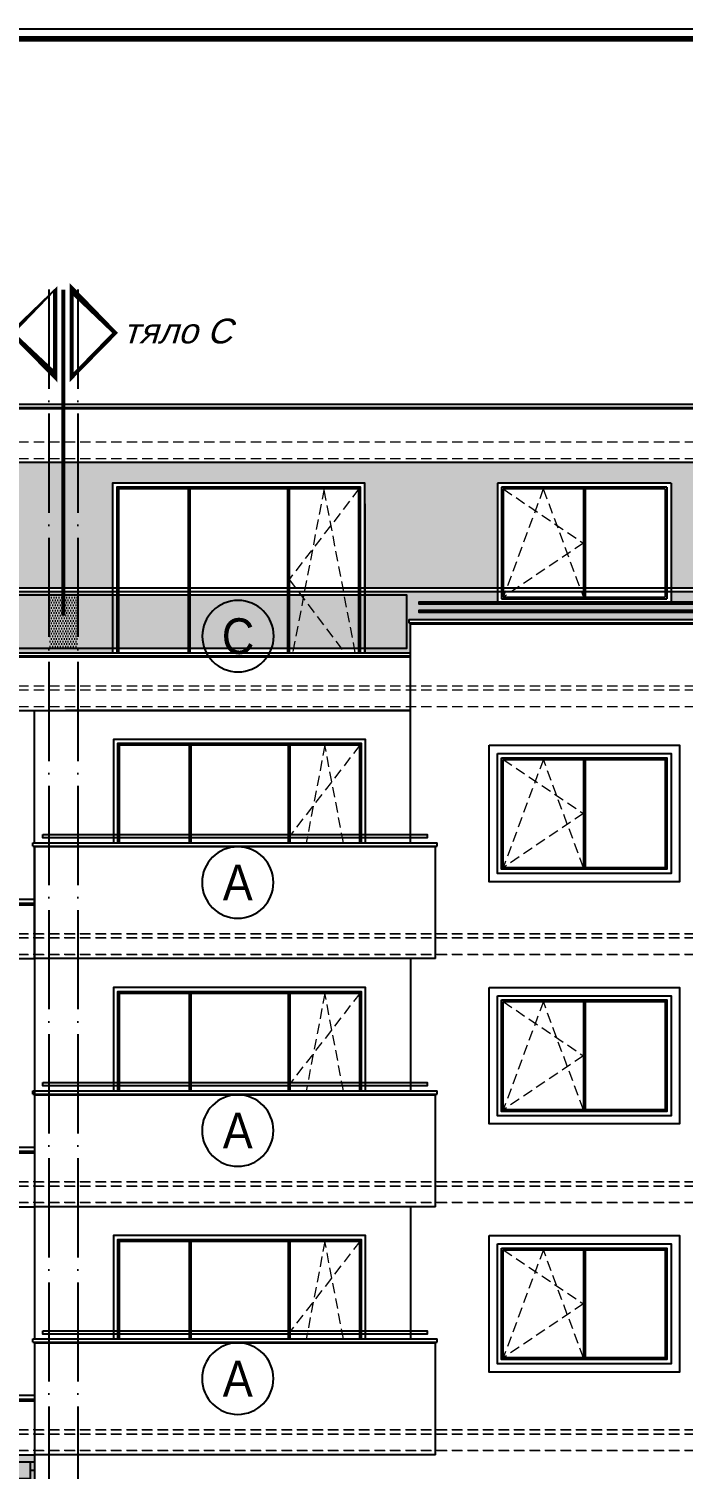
# Model space of a CAD drawing. Extents: x 9615146 to 9672346, y 4699603 to 4705703.
# Drawn here: x 9618068 to 9618860, y 4700861 to 4702603 of the extents above; entities that cross this region are included whole.
import ezdxf
from ezdxf.enums import TextEntityAlignment as Align

# ---------------------------------------------------------------- set-up
doc = ezdxf.new("R2010")
doc.units = 0
doc.header["$LTSCALE"] = 0.5
doc.header["$MEASUREMENT"] = 0
for name, pattern in [('ACAD_ISO04W100', [30, 24, -3, 0, -3]), ('DASHED', [0.75, 0.5, -0.25]), ('OSI1000', [5, 3, -1, 0, -1])]:
    doc.linetypes.add(name, pattern=pattern)
for name, color, linetype in [('_axis', 1, 'ACAD_ISO04W100'), ('_dimension_evel', 4, 'CONTINUOUS'), ('_hatch', 9, 'CONTINUOUS'), ('_hatch_construction', 252, 'CONTINUOUS'), ('_table', 3, 'CONTINUOUS'), ('_text_spesif_window', 41, 'CONTINUOUS'), ('_text_table', 3, 'CONTINUOUS'), ('_view', 3, 'CONTINUOUS'), ('fasadi', 147, 'CONTINUOUS')]:
    doc.layers.add(name, color=color, linetype=linetype)
doc.layers.add('_punk', color=8, linetype='DASHED', lineweight=9)
doc.styles.add('HEB1', font='', dxfattribs={"width": 0.8, "oblique": 17})
doc.styles.add('POMESHTENIA', font='arial.ttf', dxfattribs={"width": 0.9})
doc.styles.get('HEB1').set_extended_font_data('HebarU Cyr')
pattern_1 = [(0, (318.8317884150892, 1.862645149230957e-09), (1.5625, 3.125), [0, -3.125])]

# ---------------------------------------------------------------- blocks, each defined once
blk = doc.blocks.new('fghfdg')
at = {"layer": '_text_spesif_window'}
blk.add_circle((0, 0), 18, dxfattribs=at)
at = {"layer": '_text_spesif_window', "style": 'HEB1', "text_generation_flag": 6, "width": 0.7999999999992724}
blk.add_attdef('A', text='', height=18, rotation=179.9999998932783, dxfattribs=at).set_placement((-1.862645149230957e-09, -9.232262405566871), align=Align.CENTER)

msp = doc.modelspace()

# ---------------------------------------------------------------- hatches: boundary and pattern name
at = {"layer": '_hatch', "ltscale": 30, "true_color": 0xb97b1d}
h = msp.add_hatch(color=32, dxfattribs=at)
h.dxf.hatch_style = 1
h.paths.add_polyline_path([(9618907.490826063, 4701922.83811559), (9618844.990823135, 4701922.838115592), (9618844.990823135, 4701909.838113618), (9618907.49082606, 4701909.838113608)], flags=17)
h.paths.add_polyline_path([(9618969.990822488, 4701922.838115586), (9618907.490826061, 4701922.838115588), (9618907.490826061, 4701909.838113608), (9618969.99082249, 4701909.838113598)], flags=17)
h.paths.add_polyline_path([(9619339.491129925, 4702053.838117136), (9619644.490821728, 4702053.838117136), (9619644.490821728, 4701926.838115552), (9619729.491143433, 4701926.83811555), (9619729.491143432, 4702053.838117136), (9620034.490835235, 4702053.838117136), (9620034.490835235, 4701926.838115536), (9620164.99082269, 4701926.83811553), (9620164.99082269, 4702078.838115537), (9617339.990831096, 4702078.838115536), (9617294.990831092, 4702078.838115536), (9617294.990831096, 4701926.838114089), (9617410.377205059, 4701926.838114093), (9617410.377205059, 4701922.8381141), (9617294.990831096, 4701922.838114095), (9617294.990831096, 4701909.838114137), (9617394.990831204, 4701909.838114103), (9617394.990831206, 4701914.838115482), (9617392.990831206, 4701914.838115482), (9617392.990831206, 4701918.838115498), (9617462.490816051, 4701918.838115498), (9617462.490816051, 4701922.838115652), (9617459.99083109, 4701922.838115652), (9617459.990831096, 4701926.838115649), (9617462.49081605, 4701926.838115648), (9617462.49081605, 4702053.838117137), (9617762.490816701, 4702053.838117136), (9617762.490816701, 4701926.838115635), (9617829.990811918, 4701926.838115633), (9617829.990811916, 4702053.838117136), (9618014.99081195, 4702053.838117136), (9618014.99081195, 4701926.838115625), (9618169.491135452, 4701926.838115619), (9618169.491135452, 4702053.838117136), (9618474.490827253, 4702053.838117137), (9618474.490827253, 4701926.838115605), (9618634.990823127, 4701926.838115598), (9618634.990823131, 4702053.838117136), (9618844.990823137, 4702053.838117136), (9618844.990823135, 4701926.838115588), (9618969.990822488, 4701926.838115582), (9618969.990822488, 4702053.838117136), (9619180.008106325, 4702053.838117135), (9619180.008106327, 4701926.838115574), (9619339.491129927, 4701926.838115566)])
h.paths.add_polyline_path([(9617394.990831204, 4701907.838114105), (9617294.990831096, 4701907.838114139), (9617294.990831094, 4701899.838114137), (9617394.990831204, 4701899.838114102)])
h.paths.add_polyline_path([(9617394.990831204, 4701897.838114105), (9617294.990831096, 4701897.838114139), (9617294.990831094, 4701888.838116048), (9617394.990831204, 4701888.838116047)])
h.paths.add_polyline_path([(9618634.99082313, 4701922.838115601), (9618474.490827253, 4701922.838115609), (9618474.490827253, 4701918.838115356), (9618524.99082933, 4701918.838115355), (9618524.99082933, 4701853.838115321), (9618474.490827253, 4701853.838115321), (9618474.490827253, 4701848.838117136), (9618529.990823416, 4701848.838117136), (9618529.990823414, 4701883.838115485), (9619284.990822792, 4701883.838115485), (9619284.990822792, 4701848.838117136), (9619339.491129927, 4701848.838117136), (9619339.491129927, 4701853.838115321), (9619289.990822792, 4701853.838115321), (9619289.990822792, 4701918.838115356), (9619339.491129927, 4701918.838115356), (9619339.491129927, 4701922.83811557), (9619180.008106327, 4701922.838115578), (9619180.008106327, 4701909.838113565), (9619275.377196608, 4701909.83811355), (9619275.377196608, 4701907.838113551), (9618539.990823414, 4701907.838113669), (9618539.990823416, 4701909.838113667), (9618634.990823131, 4701909.838113653)])
h.paths.add_polyline_path([(9619275.377196608, 4701899.838113548), (9619275.377196608, 4701897.838113552), (9618539.990823412, 4701897.838113669), (9618539.990823416, 4701899.838113667)], flags=16)
h.paths.add_polyline_path([(9619286.990822792, 4701888.838115497), (9619286.990822792, 4701884.838115482), (9618527.990823414, 4701884.838115482), (9618527.990823414, 4701888.838115497)], flags=16)
h.paths.add_polyline_path([(9620164.99082269, 4701922.838115534), (9620034.490835235, 4701922.83811554), (9620034.490835235, 4701918.838115353), (9620154.990825528, 4701918.838115352), (9620154.99082553, 4701853.838115321), (9620034.490835235, 4701853.838115321), (9620034.490835233, 4701848.838117136), (9620164.990822691, 4701848.838117136)])
h.paths.add_polyline_path([(9619729.491143433, 4701853.838115321), (9619644.490821728, 4701853.838115321), (9619644.490821728, 4701848.838117136), (9619729.491143433, 4701848.838117136)])
h.paths.add_polyline_path([(9619729.491143433, 4701918.838115354), (9619644.490821728, 4701918.838115353), (9619644.490821728, 4701853.838115321), (9619729.491143433, 4701853.838115321)])
h.paths.add_polyline_path([(9619729.491143433, 4701922.838115552), (9619644.490821728, 4701922.838115556), (9619644.490821728, 4701918.838115355), (9619729.491143433, 4701918.838115355)], flags=17)
h.paths.add_polyline_path([(9619339.491129927, 4701918.838115354), (9619289.990822792, 4701918.838115355), (9619289.990822792, 4701853.838115321), (9619339.491129927, 4701853.838115321)], flags=16)
h.paths.add_polyline_path([(9618524.99082933, 4701918.838115355), (9618474.490827253, 4701918.838115355), (9618474.490827251, 4701853.83811532), (9618524.99082933, 4701853.838115321)])
h.paths.add_polyline_path([(9618169.491135452, 4701918.838115354), (9618014.99081195, 4701918.838115353), (9618014.990811948, 4701908.838117136), (9617829.990811918, 4701908.838117136), (9617829.990811918, 4701918.838115352), (9617762.490816701, 4701918.838115351), (9617762.4908167, 4701853.83811532), (9618169.491135452, 4701853.83811532)])
h.paths.add_polyline_path([(9618169.491135452, 4701922.838115622), (9618014.99081195, 4701922.838115629), (9618014.99081195, 4701918.838115353), (9618169.491135452, 4701918.838115354)], flags=17)
h.paths.add_polyline_path([(9618169.491135452, 4701853.838115321), (9617762.490816701, 4701853.838115321), (9617762.490816701, 4701848.838117136), (9618169.491135452, 4701848.838117135)])
h.paths.add_polyline_path([(9617829.99081192, 4701922.838115636), (9617762.490816701, 4701922.83811564), (9617762.490816703, 4701918.838115353), (9617829.990811918, 4701918.838115353)], flags=17)
at = {"layer": '_hatch', "ltscale": 30, "true_color": 0xb4b09d}
h = msp.add_hatch(color=253, dxfattribs=at)
h.dxf.hatch_style = 1
h.paths.add_polyline_path([(9617599.99086314, 4700878.838116315), (9617479.990834063, 4700878.838116315), (9617419.990831237, 4700878.838116315), (9617419.990831237, 4700578.838117587), (9618074.990826314, 4700578.838117587), (9618074.990826316, 4700587.838117577), (9617429.990831234, 4700587.838117706), (9617429.990831235, 4700589.838117704), (9618074.990826314, 4700589.838117575), (9618074.990826316, 4700597.838117578), (9617429.990831234, 4700597.838117706), (9617429.990831235, 4700599.838117704), (9618074.990826314, 4700599.838117575), (9618074.990826316, 4700607.838117577), (9617429.990831234, 4700607.838117707), (9617429.990831237, 4700609.838117704), (9618074.990826316, 4700609.838117575), (9618074.990826316, 4700622.838117576), (9617429.990831234, 4700622.838117707), (9617429.99083124, 4700626.838117702), (9618074.990826316, 4700626.838117573), (9618074.990826316, 4700713.83811676), (9618092.490826858, 4700713.83811676), (9618092.490826858, 4700714.838116317), (9618072.990826316, 4700714.838116316), (9618072.990826316, 4700718.838116316), (9618074.990826316, 4700718.838116316), (9618074.990826316, 4700878.838116315)])
at = {"layer": '_hatch_construction', "ltscale": 40}
h = msp.add_hatch(dxfattribs=at)
h.set_pattern_fill('EGGCRATE', color=250, scale=30, style=0, pattern_type=2)
h.set_pattern_definition([(0, (3, 0), (30, 15), [27, -3]), (0, (3, 3), (30, 15), [27, -3]), (90, (3, 3), (-30, 15), [12, -3]), (90, (0, 3), (-30, 15), [12, -3])])
h.paths.add_polyline_path([(9618907.490826063, 4701922.83811559), (9618844.990823135, 4701922.838115592), (9618844.990823135, 4701909.838113618), (9618907.49082606, 4701909.838113608)], flags=17)
h.paths.add_polyline_path([(9618969.990822488, 4701922.838115586), (9618907.490826061, 4701922.838115588), (9618907.490826061, 4701909.838113608), (9618969.99082249, 4701909.838113598)], flags=17)
h.paths.add_polyline_path([(9619339.491129925, 4702053.838117136), (9619644.490821728, 4702053.838117136), (9619644.490821728, 4701926.838115552), (9619729.491143433, 4701926.83811555), (9619729.491143432, 4702053.838117136), (9620034.490835235, 4702053.838117136), (9620034.490835235, 4701926.838115536), (9620164.99082269, 4701926.83811553), (9620164.99082269, 4702078.838115537), (9617339.990831096, 4702078.838115536), (9617294.990831092, 4702078.838115536), (9617294.990831096, 4701926.838114089), (9617410.377205059, 4701926.838114093), (9617410.377205059, 4701922.8381141), (9617294.990831096, 4701922.838114095), (9617294.990831096, 4701909.838114137), (9617394.990831204, 4701909.838114103), (9617394.990831206, 4701914.838115482), (9617392.990831206, 4701914.838115482), (9617392.990831206, 4701918.838115498), (9617462.490816051, 4701918.838115498), (9617462.490816051, 4701922.838115652), (9617459.99083109, 4701922.838115652), (9617459.990831096, 4701926.838115649), (9617462.49081605, 4701926.838115648), (9617462.49081605, 4702053.838117137), (9617762.490816701, 4702053.838117136), (9617762.490816701, 4701926.838115635), (9617829.990811918, 4701926.838115633), (9617829.990811916, 4702053.838117136), (9618014.99081195, 4702053.838117136), (9618014.99081195, 4701926.838115625), (9618169.491135452, 4701926.838115619), (9618169.491135452, 4702053.838117136), (9618474.490827253, 4702053.838117137), (9618474.490827253, 4701926.838115605), (9618634.990823127, 4701926.838115598), (9618634.990823131, 4702053.838117136), (9618844.990823137, 4702053.838117136), (9618844.990823135, 4701926.838115588), (9618969.990822488, 4701926.838115582), (9618969.990822488, 4702053.838117136), (9619180.008106325, 4702053.838117135), (9619180.008106327, 4701926.838115574), (9619339.491129927, 4701926.838115566)])
h.paths.add_polyline_path([(9617394.990831204, 4701907.838114105), (9617294.990831096, 4701907.838114139), (9617294.990831094, 4701899.838114137), (9617394.990831204, 4701899.838114102)])
h.paths.add_polyline_path([(9617394.990831204, 4701897.838114105), (9617294.990831096, 4701897.838114139), (9617294.990831094, 4701888.838116048), (9617394.990831204, 4701888.838116047)])
h.paths.add_polyline_path([(9618634.99082313, 4701922.838115601), (9618474.490827253, 4701922.838115609), (9618474.490827253, 4701918.838115356), (9618524.99082933, 4701918.838115355), (9618524.99082933, 4701853.838115321), (9618474.490827253, 4701853.838115321), (9618474.490827253, 4701848.838117136), (9618529.990823416, 4701848.838117136), (9618529.990823414, 4701883.838115485), (9619284.990822792, 4701883.838115485), (9619284.990822792, 4701848.838117136), (9619339.491129927, 4701848.838117136), (9619339.491129927, 4701853.838115321), (9619289.990822792, 4701853.838115321), (9619289.990822792, 4701918.838115356), (9619339.491129927, 4701918.838115356), (9619339.491129927, 4701922.83811557), (9619180.008106327, 4701922.838115578), (9619180.008106327, 4701909.838113565), (9619275.377196608, 4701909.83811355), (9619275.377196608, 4701907.838113551), (9618539.990823414, 4701907.838113669), (9618539.990823416, 4701909.838113667), (9618634.990823131, 4701909.838113653)])
h.paths.add_polyline_path([(9619275.377196608, 4701899.838113548), (9619275.377196608, 4701897.838113552), (9618539.990823412, 4701897.838113669), (9618539.990823416, 4701899.838113667)], flags=16)
h.paths.add_polyline_path([(9619286.990822792, 4701888.838115497), (9619286.990822792, 4701884.838115482), (9618527.990823414, 4701884.838115482), (9618527.990823414, 4701888.838115497)], flags=16)
h.paths.add_polyline_path([(9620164.99082269, 4701922.838115534), (9620034.490835235, 4701922.83811554), (9620034.490835235, 4701918.838115353), (9620154.990825528, 4701918.838115352), (9620154.99082553, 4701853.838115321), (9620034.490835235, 4701853.838115321), (9620034.490835233, 4701848.838117136), (9620164.990822691, 4701848.838117136)])
h.paths.add_polyline_path([(9619729.491143433, 4701853.838115321), (9619644.490821728, 4701853.838115321), (9619644.490821728, 4701848.838117136), (9619729.491143433, 4701848.838117136)])
h.paths.add_polyline_path([(9619729.491143433, 4701918.838115354), (9619644.490821728, 4701918.838115353), (9619644.490821728, 4701853.838115321), (9619729.491143433, 4701853.838115321)])
h.paths.add_polyline_path([(9619729.491143433, 4701922.838115552), (9619644.490821728, 4701922.838115556), (9619644.490821728, 4701918.838115355), (9619729.491143433, 4701918.838115355)], flags=17)
h.paths.add_polyline_path([(9619339.491129927, 4701918.838115354), (9619289.990822792, 4701918.838115355), (9619289.990822792, 4701853.838115321), (9619339.491129927, 4701853.838115321)], flags=16)
h.paths.add_polyline_path([(9618524.99082933, 4701918.838115355), (9618474.490827253, 4701918.838115355), (9618474.490827251, 4701853.83811532), (9618524.99082933, 4701853.838115321)])
h.paths.add_polyline_path([(9618169.491135452, 4701918.838115354), (9618014.99081195, 4701918.838115353), (9618014.990811948, 4701908.838117136), (9617829.990811918, 4701908.838117136), (9617829.990811918, 4701918.838115352), (9617762.490816701, 4701918.838115351), (9617762.4908167, 4701853.83811532), (9618169.491135452, 4701853.83811532)])
h.paths.add_polyline_path([(9618169.491135452, 4701922.838115622), (9618014.99081195, 4701922.838115629), (9618014.99081195, 4701918.838115353), (9618169.491135452, 4701918.838115354)], flags=17)
h.paths.add_polyline_path([(9618169.491135452, 4701853.838115321), (9617762.490816701, 4701853.838115321), (9617762.490816701, 4701848.838117136), (9618169.491135452, 4701848.838117135)])
h.paths.add_polyline_path([(9617829.99081192, 4701922.838115636), (9617762.490816701, 4701922.83811564), (9617762.490816703, 4701918.838115353), (9617829.990811918, 4701918.838115353)], flags=17)
h = msp.add_hatch(dxfattribs=at)
h.set_pattern_fill('DOTS', color=250, scale=50, style=0)
h.set_pattern_definition(pattern_1)
h.paths.add_polyline_path([(9618127.490826165, 4701918.838115353), (9618092.490826806, 4701918.838115353), (9618092.49082681, 4701853.838115321), (9618127.490826167, 4701853.83811532)])
h = msp.add_hatch(dxfattribs=at)
h.set_pattern_fill('DOTS', color=250, scale=50, style=0)
h.set_pattern_definition([(180, (19237496.14986371, 1.862645149230957e-09), (-1.5625, 3.125), [0, -3.125])])
h.paths.add_polyline_path([(9618127.490826067, 4701853.838115321), (9618127.490826061, 4701918.838115354), (9618524.99082933, 4701918.838115355), (9618524.99082933, 4701853.838115321)])
h = msp.add_hatch(dxfattribs=at)
h.set_pattern_fill('CUTSTONE', color=250, scale=200, style=0, pattern_type=2)
h.set_pattern_definition([(0, (0, 0), (0, 200), [150, -50]), (0, (0, 10), (0, 200), [-60, 60, -30, 50]), (0, (0, 20), (0, 200), [-90, 110]), (0, (0, 30), (0, 200), [90, -110]), (0, (0, 40), (0, 200), [-40, 160]), (0, (0, 50), (0, 200), [70, -50, 60, -20]), (0, (70, 60), (0, 200), [160, -40]), (0, (-10, 70), (0, 200), [110, -90]), (0, (-40, 80), (0, 200), [90, -110]), (0, (0, 90), (0, 200), [160, -40]), (0, (0, 100), (0, 200), [-80, 50, -30, 40]), (0, (100, 110), (0, 200), [120, -80]), (0, (20, 120), (0, 200), [80, -40, 30, -50]), (0, (60, 130), (0, 200), [80, -30, 50, -40]), (0, (140, 140), (0, 200), [120, -80]), (0, (60, 150), (0, 200), [80, -120]), (0, (100, 160), (0, 200), [90, -110]), (0, (100, 170), (0, 200), [-60, 140]), (0, (40, 180), (0, 200), [60, -140]), (0, (100, 190), (0, 200), [140, -60]), (90, (0, 80), (-200, 1.224646799147353e-14), [30, -80, 70, -20]), (90, (20, 90), (-200, 1.224646799147353e-14), [50, -30, 20, -100]), (90, (30, 50), (-200, 1.224646799147353e-14), [20, -180]), (90, (40, 30), (-200, 1.224646799147353e-14), [20, -120, 30, -30]), (90, (50, 70), (-200, 1.224646799147353e-14), [20, -180]), (90, (60, 0), (-200, 1.224646799147353e-14), [30, -90, 50, -30]), (90, (70, 40), (-200, 1.224646799147353e-14), [30, -170]), (90, (80, 90), (-200, 1.224646799147353e-14), [30, -10, 20, -140]), (90, (90, 10), (-200, 1.224646799147353e-14), [30, -170]), (90, (100, 60), (-200, 1.224646799147353e-14), [30, -10, 30, -20, 50, -60]), (90, (120, 60), (-200, 1.224646799147353e-14), [-140, 20, -20, 20]), (90, (130, 90), (-200, 1.224646799147353e-14), [20, -180]), (90, (140, 20), (-200, 1.224646799147353e-14), [20, -70, 50, -60]), (90, (150, 50), (-200, 1.224646799147353e-14), [10, -130, 30, -30]), (90, (160, 60), (-200, 1.224646799147353e-14), [50, -50, 30, -70]), (90, (170, 110), (-200, 1.224646799147353e-14), [30, -50, 20, -100]), (90, (180, 40), (-200, 1.224646799147353e-14), [20, -180]), (90, (190, 60), (-200, 1.224646799147353e-14), [20, -60, 30, -90])])
h.paths.add_polyline_path([(9617599.99086314, 4700878.838116315), (9617479.990834063, 4700878.838116315), (9617419.990831237, 4700878.838116315), (9617419.990831237, 4700578.838117587), (9618074.990826314, 4700578.838117587), (9618074.990826316, 4700587.838117577), (9617429.990831234, 4700587.838117706), (9617429.990831235, 4700589.838117704), (9618074.990826314, 4700589.838117575), (9618074.990826316, 4700597.838117578), (9617429.990831234, 4700597.838117706), (9617429.990831235, 4700599.838117704), (9618074.990826314, 4700599.838117575), (9618074.990826316, 4700607.838117577), (9617429.990831234, 4700607.838117707), (9617429.990831237, 4700609.838117704), (9618074.990826316, 4700609.838117575), (9618074.990826316, 4700622.838117576), (9617429.990831234, 4700622.838117707), (9617429.99083124, 4700626.838117702), (9618074.990826316, 4700626.838117573), (9618074.990826316, 4700713.83811676), (9618092.490826858, 4700713.83811676), (9618092.490826858, 4700714.838116317), (9618072.990826316, 4700714.838116316), (9618072.990826316, 4700718.838116316), (9618074.990826316, 4700718.838116316), (9618074.990826316, 4700878.838116315)])
at = {"layer": 'fasadi', "ltscale": 30}
h = msp.add_hatch(dxfattribs=at)
h.set_pattern_fill('DOTS', color=256, scale=50, style=0)
h.set_pattern_definition(pattern_1)
h.paths.add_polyline_path([(9617484.990834061, 4701918.83811535), (9617484.990834065, 4701853.838115321), (9618092.490826806, 4701853.838115321), (9618092.490826802, 4701918.838115353)])

# ---------------------------------------------------------------- linework, layer by layer
at = {"layer": '_axis', "ltscale": 10}
for p, q in [((9618092.49082679, 4702288.083975536, -1.862645149447799e-09), (9618092.490826897, 4699845.264959422, -1.862645149447799e-09)), ((9618127.490826156, 4702288.083975536, -1.862645149447799e-09), (9618127.490826217, 4699845.264959397, -1.862645149447799e-09))]:
    msp.add_line(p, q, dxfattribs=at)
at = {"layer": '_dimension_evel', "linetype": 'OSI1000', "ltscale": 20, "elevation": -1.862645149447799e-09}
for points, const_width in [([(9618099.990826428, 4702183.083975542), (9618047.49082645, 4702235.583975557), (9618099.99082647, 4702288.083975539)], 5.000000000000002), ([(9618119.990826525, 4702183.083975542), (9618172.490826502, 4702235.583975557), (9618119.990826482, 4702288.083975539)], 5)]:
    msp.add_lwpolyline(points, close=True, dxfattribs=dict(at, const_width=const_width))
at = {"layer": '_dimension_evel', "linetype": 'OSI1000', "ltscale": 20, "const_width": 5, "elevation": -1.862645149447799e-09}
msp.add_lwpolyline([(9618109.990826476, 4702288.083975535), (9618109.990826476, 4701893.490494115)], dxfattribs=at)
at = {"layer": '_hatch_construction', "color": 251, "ltscale": 40}
for p, q in [((9621176.990815856, 4702148.838115636, -3.725290298678756e-09), (9617339.990831096, 4702148.838115636, -3.725290298678756e-09)), ((9621176.990815854, 4702144.838115636, -3.725290298678756e-09), (9617339.990831096, 4702144.838115635, -3.725290298678756e-09)), ((9621174.990815856, 4702143.838115634, -3.725290298678756e-09), (9617339.990831096, 4702143.838115633, -3.725290298678756e-09)), ((9621174.990815857, 4702078.838115536, -3.725290298678756e-09), (9617339.990831096, 4702078.838115536, -3.725290298678756e-09)), ((9618634.990823131, 4702053.838117137, -2.393597844532576e-09), (9618634.99082313, 4701908.838117135, -2.403490834897861e-09)), ((9618844.990823135, 4702053.838117136, -2.222585473324841e-09), (9618634.990823131, 4702053.838117136, -2.393597844532225e-09)), ((9618844.990823137, 4702053.838117136, -2.222585473324841e-09), (9618844.990823135, 4701908.838117132, -2.229292071086161e-09)), ((9618260.990799183, 4702048.838117165, -1.862645149447799e-09), (9618260.990799116, 4701848.838117135, -1.862645149447799e-09)), ((9618262.990799181, 4702048.838117169, -1.862645149447799e-09), (9618262.99079912, 4701848.838117135, -1.862645149447799e-09)), ((9618380.990799185, 4702048.838117074, -1.862645149447799e-09), (9618380.990799118, 4701848.838117135, -1.862645149447799e-09)), ((9618382.990799183, 4702048.83811707, -1.862645149447799e-09), (9618382.990799122, 4701848.838117136, -1.862645149447799e-09)), ((9618639.990823133, 4702048.838117136, -2.389526121405748e-09), (9618639.99082313, 4701913.838117136, -2.403149697465204e-09)), ((9618839.990823137, 4702048.838117136, -2.222816735316636e-09), (9618639.990823133, 4702048.838117136, -2.389526121405748e-09)), ((9618641.973539298, 4702046.838117136, -2.387911507155733e-09), (9618641.973539304, 4701915.838117131, -2.386650435518535e-09)), ((9618837.99082314, 4702046.838117136, -2.226620093962426e-09), (9618641.973539298, 4702046.838117136, -2.387911507155733e-09)), ((9618738.98218122, 4702046.838117136, -2.30726580055908e-09), (9618641.973539298, 4702046.838117132, -2.387911507155105e-09)), ((9618738.98218122, 4702046.838117136, -2.30726580055908e-09), (9618738.982181221, 4701915.838117131, -2.313929942696615e-09)), ((9618740.98218122, 4702046.838117136, -2.30726580055908e-09), (9618740.982181221, 4701915.838117131, -2.313929942696615e-09)), ((9618837.99082314, 4702046.838117136, -2.226620093962426e-09), (9618837.99082314, 4701915.838117131, -2.224189881258927e-09)), ((9618839.990823137, 4702048.838117136, -2.222816735317271e-09), (9618839.990823135, 4701913.838117133, -2.228895190876391e-09)), ((9618474.490823044, 4702028.838118736, -1.265036853838554e-09), (9618474.490823045, 4701848.838117136, -1.248557477011384e-09)), ((9618639.99082313, 4701913.838117136, -2.403149697467745e-09), (9618839.990823135, 4701913.838117133, -2.233532500950363e-09)), ((9618641.973539304, 4701915.838117131, -2.386650435518535e-09), (9618837.99082314, 4701915.838117131, -2.241209449874694e-09)), ((9618634.990823131, 4701908.838117136, -1.862645149447799e-09), (9618844.990823135, 4701908.838117133, -2.22929207108609e-09)), ((9618527.990823414, 4701888.838115497, -2.49383773989091e-09), (9619286.990822792, 4701888.838115497, -1.862645149447799e-09)), ((9618527.990823414, 4701884.838115482, -1.862645149447799e-09), (9619286.990822792, 4701884.838115482, -1.862645149447799e-09)), ((9618529.990823414, 4701883.838115485, -1.862645149447799e-09), (9619284.990822792, 4701883.838115485, -1.862645149447799e-09)), ((9618529.990823414, 4701618.838117136, -1.18019072107619e-09), (9618529.990823414, 4701883.838115485, -1.862645149447799e-09)), ((9617479.99083109, 4701844.838117136, -1.862645149447799e-09), (9618529.990823414, 4701844.838117136, -1.862645149447799e-09)), ((9617479.99083109, 4701843.838117135, -1.862645149447799e-09), (9618112.490811722, 4701843.838117136, -1.862645149447799e-09)), ((9617491.990831057, 4701848.838117136, -1.862645149447799e-09), (9618529.990823414, 4701848.838117136, -1.862645149447799e-09)), ((9618112.490811722, 4701843.838117136, -1.862645149447799e-09), (9618529.990823414, 4701843.838117136, -1.862645149447799e-09)), ((9618172.490826597, 4701844.838117136, -1.862645149447799e-09), (9618172.490826597, 4701843.838117136, -1.862645149447799e-09)), ((9618260.990799116, 4701844.838117136, -1.862645149447799e-09), (9618260.990799116, 4701843.838117136, -1.862645149447799e-09)), ((9618262.990799118, 4701844.838117136, -1.862645149447799e-09), (9618262.990799118, 4701843.838117136, -1.862645149447799e-09)), ((9618380.990799116, 4701844.838117136, -1.862645149447799e-09), (9618380.990799116, 4701843.838117136, -1.862645149447799e-09)), ((9618382.99079912, 4701844.838117136, -1.862645149447799e-09), (9618382.99079912, 4701843.838117136, -1.862645149447799e-09)), ((9618474.490823045, 4701844.838117136, -1.248191268640702e-09), (9618474.490823045, 4701843.838117136, -1.248099716548031e-09)), ((9617479.99083109, 4701778.838116052, -1.862645149447799e-09), (9618112.490811722, 4701778.838116053, -1.862645149447799e-09)), ((9618074.990826318, 4701618.838117135, -1.862645149447799e-09), (9618074.990826318, 4701778.838116053, -1.862645149447799e-09)), ((9618112.490811722, 4701778.838116053, -1.862645149447799e-09), (9618529.990823414, 4701778.838116053, -1.862645149447799e-09)), ((9618529.990823414, 4701778.838116053, -1.862645149447799e-09), (9618112.490811722, 4701778.838116053, -1.862645149447799e-09)), ((9618261.990490329, 4701738.838118894, -1.862645149447799e-09), (9618261.990490291, 4701618.838117136, -1.862645149447799e-09)), ((9618263.990490327, 4701738.838118898, -1.862645149447799e-09), (9618263.99049029, 4701618.838117136, -1.862645149447799e-09)), ((9618381.99049033, 4701738.838118803, -1.862645149447799e-09), (9618381.990490291, 4701618.838117136, -1.862645149447799e-09)), ((9618383.990490329, 4701738.838118799, -1.862645149447799e-09), (9618383.990490291, 4701618.838117135, -1.862645149447799e-09)), ((9618738.990829702, 4701719.83811686, -1.862645149447799e-09), (9618738.990829669, 4701588.838116856, -1.862645149447799e-09)), ((9618740.990829706, 4701719.838116858, -1.862645149447799e-09), (9618740.990829667, 4701588.838116854, -1.862645149447799e-09)), ((9618072.990826316, 4701618.838117136, -1.862645149447799e-09), (9618561.990826305, 4701618.838117136, -2.55797607548538e-09)), ((9618072.990826316, 4701614.838117136, -1.862645149447799e-09), (9618072.990826316, 4701618.838117136, -1.862645149447799e-09)), ((9618072.990826316, 4701614.838117136, -1.862645149447799e-09), (9618561.990826305, 4701614.838117136, -2.55797607548538e-09)), ((9618074.990826316, 4701613.83811758, -1.862645149447799e-09), (9618074.990826316, 4701614.838117136, -1.865489038715758e-09)), ((9618074.990826318, 4701613.83811758, -1.862645149447799e-09), (9618074.990826318, 4701614.838117135, -1.862645149447799e-09)), ((9618261.990490288, 4701614.838117136, -1.862645149447799e-09), (9618261.990490288, 4701613.838117579, -1.862645149447799e-09)), ((9618263.990490288, 4701614.838117135, -1.862645149447799e-09), (9618263.990490288, 4701613.838117579, -1.862645149447799e-09)), ((9618381.99049029, 4701614.838117136, -1.862645149447799e-09), (9618381.99049029, 4701613.838117579, -1.862645149447799e-09)), ((9618383.99049029, 4701614.838117135, -1.862645149447799e-09), (9618383.99049029, 4701613.838117579, -1.862645149447799e-09)), ((9618529.990823414, 4701613.83811758, -1.167314223491534e-09), (9618529.990823414, 4701614.838117136, -1.169889522093222e-09)), ((9618561.990826305, 4701614.838117136, -2.55797607548538e-09), (9618561.990826305, 4701618.838117136, -2.55797607548538e-09)), ((9618074.990826318, 4701613.83811758, -1.862645149447799e-09), (9618074.990826318, 4701478.838117135, -1.862645149447799e-09)), ((9618559.990826305, 4701613.83811758, -1.862645149529114e-09), (9618074.990826316, 4701613.83811758, -1.862645149447799e-09)), ((9618074.990826316, 4701478.838117136, -1.862645149447799e-09), (9618074.990826316, 4701613.83811758, -1.862645149447799e-09)), ((9618559.990826303, 4701478.838117136, -1.862645149447799e-09), (9618559.990826305, 4701613.83811758, -1.862645149529114e-09)), ((9617599.99086314, 4701550.838117136, -1.862645149447799e-09), (9618074.990826316, 4701550.838117136, -1.862645149447799e-09)), ((9617599.99086314, 4701545.838117136, -1.862645149447799e-09), (9618074.990826316, 4701545.838117136, -1.862645149447799e-09)), ((9617599.99086314, 4701543.838117136, -1.862645149447799e-09), (9618074.990826316, 4701543.838117136, -1.862645149447799e-09)), ((9617599.99086314, 4701478.838117136, -1.862645149447799e-09), (9618074.990826316, 4701478.838117136, -1.862645149447799e-09)), ((9618559.990826303, 4701478.838117136, -1.862645149447799e-09), (9618074.990826316, 4701478.838117136, -1.862645149447799e-09)), ((9618074.990826318, 4701478.838117135, -1.862645149447799e-09), (9618074.990826318, 4701018.838116316, -1.865489038719144e-09)), ((9618529.990823414, 4701478.838117136, -1.862645149447799e-09), (9618529.990823414, 4701318.838116316, -1.862645149447799e-09)), ((9618261.990490329, 4701438.838119976, -1.862645149447799e-09), (9618261.990490291, 4701318.838118218, -1.862645149447799e-09)), ((9618263.990490327, 4701438.83811998, -1.862645149447799e-09), (9618263.99049029, 4701318.838118218, -1.862645149447799e-09)), ((9618381.99049033, 4701438.838119885, -1.862645149447799e-09), (9618381.990490291, 4701318.838118218, -1.862645149447799e-09)), ((9618383.990490329, 4701438.838119881, -1.862645149447799e-09), (9618383.990490291, 4701318.838118217, -1.862645149447799e-09)), ((9618738.990829699, 4701426.838119927, -1.862645149447799e-09), (9618738.990829665, 4701295.838119923, -1.862645149447799e-09)), ((9618740.990829702, 4701426.838119925, -1.862645149447799e-09), (9618740.990829663, 4701295.838119921, -1.862645149447799e-09)), ((9618072.990826314, 4701318.838116316, -1.862645149447799e-09), (9618561.990826303, 4701318.838116316, -2.55797607548538e-09)), ((9618072.990826314, 4701314.838116316, -1.862645149447799e-09), (9618072.990826314, 4701318.838116316, -1.862645149447799e-09)), ((9618561.990826303, 4701314.838116316, -2.55797607548538e-09), (9618561.990826303, 4701318.838116316, -2.55797607548538e-09)), ((9618072.990826314, 4701314.838116316, -1.862645149447799e-09), (9618561.990826303, 4701314.838116316, -2.55797607548538e-09)), ((9618559.990826303, 4701313.83811676, -1.862645149529114e-09), (9618074.990826314, 4701313.83811676, -1.862645149447799e-09)), ((9618529.990823414, 4701314.838116316, -1.862645149447799e-09), (9618529.990823414, 4701313.838116761, -1.862645149447799e-09)), ((9618559.990826301, 4701178.838116316, -1.862645149447799e-09), (9618559.990826303, 4701313.83811676, -1.862645149529114e-09)), ((9617599.99086314, 4701250.838116315), (9618074.990826316, 4701250.838116315)), ((9617599.99086314, 4701245.838116315), (9618074.990826316, 4701245.838116315)), ((9617599.99086314, 4701243.838116315), (9618074.990826316, 4701243.838116315)), ((9617599.99086314, 4701178.838116315), (9618074.990826316, 4701178.838116315, -1.862645149447799e-09)), ((9618559.990826301, 4701178.838116316, -1.862645149447799e-09), (9618074.990826314, 4701178.838116316, -1.862645149447799e-09)), ((9618529.990823414, 4701178.838116316, -1.862645149447799e-09), (9618529.990823414, 4701018.838116316, -1.862645149447799e-09)), ((9618261.990490327, 4701138.838119157, -1.862645149447799e-09), (9618261.99049029, 4701018.838117398, -1.862645149447799e-09)), ((9618263.990490325, 4701138.83811916, -1.862645149447799e-09), (9618263.990490288, 4701018.838117398, -1.862645149447799e-09)), ((9618381.990490329, 4701138.838119065, -1.862645149447799e-09), (9618381.99049029, 4701018.838117398, -1.862645149447799e-09)), ((9618383.990490327, 4701138.838119062, -1.862645149447799e-09), (9618383.99049029, 4701018.838117397, -1.862645149447799e-09)), ((9618738.990829699, 4701126.838119927, -1.862645149447799e-09), (9618738.990829665, 4700995.838119923, -1.862645149447799e-09)), ((9618740.990829702, 4701126.838119925, -1.862645149447799e-09), (9618740.990829663, 4700995.838119921, -1.862645149447799e-09)), ((9618072.990826316, 4701018.838116316, -1.862645149447799e-09), (9618561.990826305, 4701018.838116316, -2.55797607548538e-09)), ((9618072.990826316, 4701014.838116316, -1.862645149447799e-09), (9618072.990826316, 4701018.838116316, -1.862645149447799e-09)), ((9618072.990826316, 4701014.838116316, -1.862645149447799e-09), (9618561.990826305, 4701014.838116316, -2.55797607548538e-09)), ((9618559.990826305, 4701013.83811676, -1.862645149529114e-09), (9618074.990826316, 4701013.83811676, -1.862645149447799e-09)), ((9618074.990826316, 4701013.83811676, -1.862645149447799e-09), (9618074.990826316, 4700718.838116317, -1.865489038715756e-09)), ((9618529.990823414, 4701014.838116316, -1.862645149447799e-09), (9618529.990823414, 4701013.83811676, -1.862645149447799e-09)), ((9618559.990826303, 4700878.838116316, -1.862645149447799e-09), (9618559.990826305, 4701013.83811676, -1.862645149529114e-09)), ((9618561.990826305, 4701014.838116316, -2.55797607548538e-09), (9618561.990826305, 4701018.838116316, -2.55797607548538e-09)), ((9617599.99086314, 4700950.838116315, -1.862645149447799e-09), (9618074.990826316, 4700950.838116315, -1.862645149447799e-09)), ((9617599.99086314, 4700945.838116315, -1.862645149447799e-09), (9618074.990826316, 4700945.838116315, -1.862645149447799e-09)), ((9617599.99086314, 4700943.838116315, -1.862645149447799e-09), (9618074.990826316, 4700943.838116315, -1.862645149447799e-09)), ((9618559.990826303, 4700878.838116316, -1.862645149447799e-09), (9618074.990826316, 4700878.838116316, -1.862645149447799e-09))]:
    msp.add_line(p, q, dxfattribs=at)
at = {"layer": '_hatch_construction', "color": 250, "ltscale": 40}
for p, q in [((9618527.990823414, 4701888.838115497, -1.862645149447799e-09), (9618527.990823414, 4701884.838115482, -1.862645149447799e-09)), ((9617599.99086314, 4700878.838116315, -1.862645149447799e-09), (9618074.990826316, 4700878.838116315, -1.862645149447799e-09))]:
    msp.add_line(p, q, dxfattribs=at)
at = {"layer": '_hatch_construction', "color": 251, "ltscale": 40, "elevation": -1.862645149447799e-09}
for points in [[(9618474.490827253, 4701848.838117136), (9618474.490827253, 4702053.838117136), (9618169.491135452, 4702053.838117136), (9618169.491135452, 4701848.838117136)], [(9618469.490827253, 4701848.838117136), (9618469.490827253, 4702048.838117136), (9618174.491135452, 4702048.838117136), (9618174.491135452, 4701848.838117136)], [(9618467.490827253, 4701848.838117136), (9618467.490827253, 4702046.838117136), (9618176.491135452, 4702046.838117136), (9618176.491135452, 4701848.838117136)], [(9618169.491135452, 4701844.838117136), (9618169.491135452, 4701843.838117136)], [(9618174.491135452, 4701844.838117136), (9618174.491135452, 4701843.838117136)], [(9618176.491135452, 4701844.838117136), (9618176.491135452, 4701843.838117136)], [(9618467.490827253, 4701843.838117136), (9618467.490827253, 4701844.838117136)], [(9618469.490827253, 4701843.838117136), (9618469.490827253, 4701844.838117136)], [(9618474.490827253, 4701843.838117136), (9618474.490827253, 4701844.838117136)], [(9618475.490518399, 4701618.838117136), (9618475.490518399, 4701743.838118864), (9618170.490826597, 4701743.838118864), (9618170.490826597, 4701618.838117136)], [(9618470.490518399, 4701618.838117136), (9618470.490518399, 4701738.838118864), (9618175.490826597, 4701738.838118864), (9618175.490826597, 4701618.838117136)], [(9618468.490518399, 4701618.838117136), (9618468.490518399, 4701736.838118864), (9618177.490826597, 4701736.838118864), (9618177.490826597, 4701618.838117136)], [(9618170.490826597, 4701614.838117136), (9618170.490826597, 4701613.83811758)], [(9618175.490826597, 4701614.838117136), (9618175.490826597, 4701613.83811758)], [(9618177.490826597, 4701614.838117136), (9618177.490826597, 4701613.83811758)], [(9618468.490518399, 4701613.83811758), (9618468.490518399, 4701614.838117136)], [(9618470.490518399, 4701613.83811758), (9618470.490518399, 4701614.838117136)], [(9618475.490518399, 4701613.83811758), (9618475.490518399, 4701614.838117136)], [(9618475.490518399, 4701318.838118218), (9618475.490518399, 4701443.838119946), (9618170.490826597, 4701443.838119946), (9618170.490826597, 4701318.838118218)], [(9618470.490518399, 4701318.838118218), (9618470.490518399, 4701438.838119946), (9618175.490826597, 4701438.838119946), (9618175.490826597, 4701318.838118218)], [(9618468.490518399, 4701318.838118218), (9618468.490518399, 4701436.838119946), (9618177.490826597, 4701436.838119946), (9618177.490826597, 4701318.838118218)], [(9618475.490518397, 4701018.838117398), (9618475.490518397, 4701143.838119127), (9618170.490826596, 4701143.838119127), (9618170.490826596, 4701018.838117398)], [(9618470.490518397, 4701018.838117398), (9618470.490518397, 4701138.838119127), (9618175.490826596, 4701138.838119127), (9618175.490826596, 4701018.838117398)], [(9618468.490518397, 4701018.838117398), (9618468.490518397, 4701136.838119127), (9618177.490826596, 4701136.838119127), (9618177.490826596, 4701018.838117398)]]:
    msp.add_lwpolyline(points, dxfattribs=at)
at = {"layer": '_hatch_construction', "color": 251, "ltscale": 40}
for points, elevation in [([(9620166.9908263, 4701926.83811553), (9617459.990831094, 4701926.838115649), (9617459.990831092, 4701922.838115653), (9620166.9908263, 4701922.838115534)], -3.665920968893569e-09), ([(9619275.377196608, 4701909.838113549), (9618539.990823416, 4701909.838113667), (9618539.990823414, 4701907.838113669), (9619275.377196608, 4701907.838113551)], -1.862645149447799e-09), ([(9619275.377196608, 4701899.838113549), (9618539.990823416, 4701899.838113667), (9618539.990823414, 4701897.838113669), (9619275.377196608, 4701897.838113551)], -1.862645149447799e-09), ([(9618624.990829723, 4701736.83811688), (9618854.990829688, 4701736.838116827), (9618854.99082964, 4701571.838116829), (9618624.99082968, 4701571.838116884)], -1.862645149447799e-09), ([(9618634.990829721, 4701726.838116878), (9618844.990829686, 4701726.838116829), (9618844.990829643, 4701581.838116831), (9618634.990829682, 4701581.838116881)], -1.862645149447799e-09), ([(9618639.990829723, 4701721.838116881), (9618839.990829686, 4701721.838116833), (9618839.990829645, 4701586.838116831), (9618639.990829682, 4701586.838116878)], -1.862645149447799e-09), ([(9618641.990829723, 4701719.838116878), (9618837.990829682, 4701719.838116833), (9618837.990829645, 4701588.838116831), (9618641.990829684, 4701588.83811688)], -1.862645149447799e-09), ([(9618624.99082972, 4701443.838119946), (9618854.990829684, 4701443.838119894), (9618854.990829635, 4701278.838119896), (9618624.990829676, 4701278.838119951)], -1.862645149447799e-09), ([(9618634.990829717, 4701433.838119945), (9618844.990829682, 4701433.838119896), (9618844.99082964, 4701288.838119898), (9618634.990829678, 4701288.838119948)], -1.862645149447799e-09), ([(9618639.99082972, 4701428.838119948), (9618839.990829682, 4701428.8381199), (9618839.990829641, 4701293.838119898), (9618639.990829678, 4701293.838119945)], -1.862645149447799e-09), ([(9618641.99082972, 4701426.838119945), (9618837.990829678, 4701426.8381199), (9618837.990829641, 4701295.838119898), (9618641.99082968, 4701295.838119946)], -1.862645149447799e-09), ([(9618624.99082972, 4701143.838119946), (9618854.990829684, 4701143.838119894), (9618854.990829635, 4700978.838119896), (9618624.990829676, 4700978.838119951)], -1.862645149447799e-09), ([(9618634.990829717, 4701133.838119945), (9618844.990829682, 4701133.838119896), (9618844.99082964, 4700988.838119898), (9618634.990829678, 4700988.838119948)], -1.862645149447799e-09), ([(9618639.99082972, 4701128.838119948), (9618839.990829682, 4701128.8381199), (9618839.990829641, 4700993.838119898), (9618639.990829678, 4700993.838119945)], -1.862645149447799e-09), ([(9618641.99082972, 4701126.838119945), (9618837.990829678, 4701126.8381199), (9618837.990829641, 4700995.838119898), (9618641.99082968, 4700995.838119946)], -1.862645149447799e-09)]:
    msp.add_lwpolyline(points, close=True, dxfattribs=dict(at, elevation=elevation))
for points in [[(9617484.990834063, 4701918.838115351), (9618524.99082933, 4701918.838115355), (9618524.99082933, 4701918.838115355), (9618524.99082933, 4701918.838115355), (9618524.99082933, 4701853.838115321), (9617484.990834063, 4701853.838115321)], [(9618084.990826318, 4701628.838117577), (9618549.990826305, 4701628.838117512), (9618549.990826303, 4701624.838117518), (9618084.990826318, 4701624.838117583)], [(9618084.990826318, 4701328.838117577), (9618549.990826305, 4701328.838117512), (9618549.990826303, 4701324.838117518), (9618084.990826318, 4701324.838117583)], [(9618084.990826318, 4701028.838117577), (9618549.990826305, 4701028.838117512), (9618549.990826303, 4701024.838117518), (9618084.990826318, 4701024.838117583)]]:
    msp.add_lwpolyline(points, close=True, dxfattribs=at)
at = {"layer": '_punk', "ltscale": 50}
for p, q in [((9615767.828732472, 4702103.838118385, -1.862645149447799e-09), (9621892.40160665, 4702103.838117095)), ((9615767.82873247, 4702083.838118385, -1.862645149447799e-09), (9621892.401606645, 4702083.838117093)), ((9618467.490827248, 4702046.838117044, -1.862645149447799e-09), (9618382.99079915, 4701937.338116436, -1.862645149447799e-09)), ((9618425.240813212, 4702046.838117059, -1.862645149447799e-09), (9618387.387859415, 4701848.838117136, -1.862645149447799e-09)), ((9618463.093766889, 4701848.838117136, -1.862645149447799e-09), (9618425.240813212, 4702046.838117059, -1.862645149447799e-09)), ((9618690.477860259, 4702046.838117134, -2.347588653857092e-09), (9618641.973539304, 4701915.838117131, -2.386650435518535e-09)), ((9618641.973539298, 4702046.838117132, -2.387911507155105e-09), (9618738.982181221, 4701981.338117133, -2.310597871627847e-09)), ((9618690.477860259, 4702046.838117134, -2.347588653857092e-09), (9618738.982181221, 4701915.838117131, -2.313929942696615e-09)), ((9618738.982181221, 4701981.338117133, -2.310597871627847e-09), (9618641.973539304, 4701915.838117131, -2.386650435518535e-09)), ((9618382.99079915, 4701937.338116436, -1.862645149447799e-09), (9618450.060327927, 4701848.838117136, -1.862645149447799e-09)), ((9618386.623153279, 4701844.838117136, -1.862645149447799e-09), (9618386.431976743, 4701843.838117136, -1.862645149447799e-09)), ((9618453.091719082, 4701844.838117137, -1.862645149447799e-09), (9618453.849566871, 4701843.838117136, -1.862645149447799e-09)), ((9618464.049649557, 4701843.838117136, -1.862645149447799e-09), (9618463.858473025, 4701844.838117136, -1.862645149447799e-09)), ((9615767.828732422, 4701808.838118381, -1.862645149447799e-09), (9621892.401606599, 4701808.838117093)), ((9615767.828732422, 4701803.838118383, -1.862645149447799e-09), (9621892.401606599, 4701803.838117095)), ((9615767.828732418, 4701783.838118381, -1.862645149447799e-09), (9621892.401606597, 4701783.838117095)), ((9618468.490518393, 4701736.838118773, -1.862645149447799e-09), (9618383.990490295, 4701627.338118165, -1.862645149447799e-09)), ((9618426.240504358, 4701736.838118788, -1.862645149447799e-09), (9618403.681672983, 4701618.838117136, -1.862645149447799e-09)), ((9618448.799335659, 4701618.838117136, -1.862645149447799e-09), (9618426.240504358, 4701736.838118788, -1.862645149447799e-09)), ((9618641.990829723, 4701719.838116833, -1.862645149447799e-09), (9618738.990829686, 4701654.338116858, -1.862645149447799e-09)), ((9618690.490829714, 4701719.838116844, -1.862645149447799e-09), (9618641.990829758, 4701588.838116833, -1.862645149447798e-09)), ((9618738.990829738, 4701588.838116855, -1.862645149447799e-09), (9618690.490829714, 4701719.838116844, -1.862645149447799e-09)), ((9618738.990829686, 4701654.338116858, -1.862645149447799e-09), (9618641.990829758, 4701588.838116833, -1.862645149447799e-09)), ((9618402.916966846, 4701614.838117135, -1.862645149447799e-09), (9618402.725790396, 4701613.83811758, -1.862645149447799e-09)), ((9618449.755218245, 4701613.83811758, -1.862645149447799e-09), (9618449.564041793, 4701614.838117135, -1.862645149447799e-09)), ((9615767.828732368, 4701508.838118383, -1.862645149447799e-09), (9621892.401606545, 4701508.838117093)), ((9621892.401606597, 4701508.838118385, -1.862645149447799e-09), (9615767.82873242, 4701508.838117095)), ((9615767.828732368, 4701503.838118383, -1.862645149447799e-09), (9621892.401606545, 4701503.838117091)), ((9621892.401606597, 4701503.838118385, -1.862645149447799e-09), (9615767.82873242, 4701503.838117093)), ((9615767.828732366, 4701483.838118383, -1.862645149447799e-09), (9621892.401606541, 4701483.838117091)), ((9621892.401606599, 4701483.838118385, -1.862645149447799e-09), (9615767.828732423, 4701483.838117093)), ((9618468.490518393, 4701436.838119855, -1.862645149447799e-09), (9618383.990490295, 4701327.338119247, -1.862645149447799e-09)), ((9618426.240504358, 4701436.83811987, -1.862645149447799e-09), (9618403.681672983, 4701318.838118218, -1.862645149447799e-09)), ((9618448.799335659, 4701318.838118218, -1.862645149447799e-09), (9618426.240504358, 4701436.83811987, -1.862645149447799e-09)), ((9618641.99082972, 4701426.8381199, -1.862645149447799e-09), (9618738.990829682, 4701361.338119925, -1.862645149447799e-09)), ((9618690.49082971, 4701426.838119911, -1.862645149447799e-09), (9618641.990829755, 4701295.8381199, -1.862645149447798e-09)), ((9618738.990829734, 4701295.838119922, -1.862645149447799e-09), (9618690.49082971, 4701426.838119911, -1.862645149447799e-09)), ((9618738.990829682, 4701361.338119925, -1.862645149447799e-09), (9618641.990829755, 4701295.8381199, -1.862645149447799e-09)), ((9615767.828732314, 4701208.838118381, -1.862645149447799e-09), (9621892.401606493, 4701208.838117093)), ((9621892.401606651, 4701208.838118383, -1.862645149447799e-09), (9615767.828732472, 4701208.838117095)), ((9615767.828732314, 4701203.838118381, -1.862645149447799e-09), (9621892.40160649, 4701203.838117093)), ((9621892.401606651, 4701203.838118383, -1.862645149447799e-09), (9615767.828732474, 4701203.838117095)), ((9615767.828732312, 4701183.838118381, -1.862645149447799e-09), (9621892.401606489, 4701183.838117093)), ((9621892.401606653, 4701183.838118383, -1.862645149447799e-09), (9615767.828732476, 4701183.838117095)), ((9618468.490518391, 4701136.838119036, -1.862645149447799e-09), (9618383.990490293, 4701027.338118427, -1.862645149447799e-09)), ((9618426.240504356, 4701136.83811905, -1.862645149447799e-09), (9618403.681672981, 4701018.838117398, -1.862645149447799e-09)), ((9618448.799335657, 4701018.838117398, -1.862645149447799e-09), (9618426.240504356, 4701136.83811905, -1.862645149447799e-09)), ((9618641.99082972, 4701126.8381199, -1.862645149447799e-09), (9618738.990829682, 4701061.338119925, -1.862645149447799e-09)), ((9618690.49082971, 4701126.838119911, -1.862645149447799e-09), (9618641.990829755, 4700995.8381199, -1.862645149447798e-09)), ((9618738.990829734, 4700995.838119922, -1.862645149447799e-09), (9618690.49082971, 4701126.838119911, -1.862645149447799e-09)), ((9618738.990829682, 4701061.338119925, -1.862645149447799e-09), (9618641.990829755, 4700995.8381199, -1.862645149447799e-09)), ((9615767.82873226, 4700908.838118383, -1.862645149447799e-09), (9621892.401606439, 4700908.838117095)), ((9621892.401606705, 4700908.838118385, -1.862645149447799e-09), (9615767.828732526, 4700908.838117097)), ((9615767.82873226, 4700903.838118383, -1.862645149447799e-09), (9621892.401606437, 4700903.838117097)), ((9621892.401606705, 4700903.838118385, -1.862645149447799e-09), (9615767.828732528, 4700903.838117098)), ((9615767.828732258, 4700883.838118383, -1.862645149447799e-09), (9621892.401606435, 4700883.838117095)), ((9621892.401606707, 4700883.838118385, -1.862645149447799e-09), (9615767.82873253, 4700883.838117097))]:
    msp.add_line(p, q, dxfattribs=at)
at = {"layer": '_table', "ltscale": 10}
msp.add_lwpolyline([(9615146.02944656, 4702603.380101892), (9623446.029446557, 4702603.380101889), (9623446.029446559, 4699603.380101888), (9615146.029446563, 4699603.38010189)], close=True, dxfattribs=at)
msp.add_lwpolyline([(9615297.713657089, 4702591.380101892, 6.842105263157892, 6.842105263157892, 0), (9623434.029446559, 4702591.380101888, 6.842105263157892, 6.842105263157892, 0), (9623434.029446557, 4699615.380101887, 6.842105263157892, 6.842105263157892, 0), (9615297.713657089, 4699615.380101895, 6.842105263157892, 6.842105263157892, 0)], format="xyseb", close=True, dxfattribs=at)

# ---------------------------------------------------------------- block references
at = {"layer": '_view'}
ref = msp.add_blockref('fghfdg', (9618321.24081757, 4701868.838116519, -1.862645149447799e-09), dxfattribs=dict(at, xscale=-2.399999998509884, yscale=2.400000000372529, zscale=2.4, rotation=180))
ref.add_attrib('A', 'C', dxfattribs={"layer": '_text_spesif_window', "height": 43.2, "rotation": 1.067217057814492e-07, "style": 'POMESHTENIA', "width": 0.9}).set_placement((9618321.24081757, 4701868.838116519, -1.862645149447799e-09), align=Align.MIDDLE)
ref = msp.add_blockref('fghfdg', (9618320.897343954, 4701570.838117565), dxfattribs=dict(at, xscale=-2.399999998509884, yscale=2.400000000372529, zscale=2.4, rotation=180))
ref.add_attrib('A', 'A', dxfattribs={"layer": '_text_spesif_window', "height": 43.2, "rotation": 1.067217057814492e-07, "style": 'POMESHTENIA', "width": 0.9}).set_placement((9618320.897343954, 4701570.838117565), align=Align.MIDDLE)
ref = msp.add_blockref('fghfdg', (9618320.897343954, 4701270.838117565), dxfattribs=dict(at, xscale=-2.399999998509884, yscale=2.400000000372529, zscale=2.4, rotation=180))
ref.add_attrib('A', 'A', dxfattribs={"layer": '_text_spesif_window', "height": 43.2, "rotation": 1.067217057814492e-07, "style": 'POMESHTENIA', "width": 0.9}).set_placement((9618320.897343954, 4701270.838117565), align=Align.MIDDLE)
ref = msp.add_blockref('fghfdg', (9618320.897343954, 4700970.838117565), dxfattribs=dict(at, xscale=-2.399999998509884, yscale=2.400000000372529, zscale=2.4, rotation=180))
ref.add_attrib('A', 'A', dxfattribs={"layer": '_text_spesif_window', "height": 43.2, "rotation": 1.067217057814492e-07, "style": 'POMESHTENIA', "width": 0.9}).set_placement((9618320.897343954, 4700970.838117565), align=Align.MIDDLE)

# ---------------------------------------------------------------- texts
at = {"layer": '_text_table', "color": 148, "style": 'POMESHTENIA', "oblique": 17}
msp.add_text('тяло С', height=30, rotation=359.939544063432, dxfattribs=at).set_placement((9618182.211692544, 4702222.975146838, -1.862645149447799e-09))

doc.saveas('drawing.dxf')
